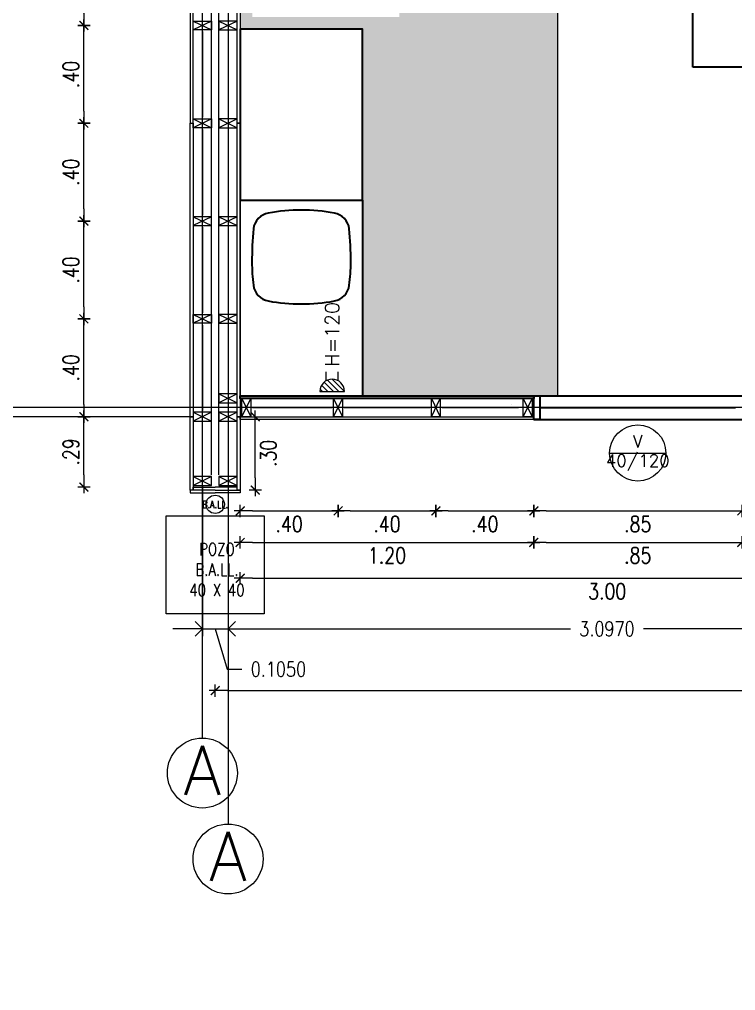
# Model space of a CAD drawing. Header units: metres. Extents: x -2 to 612, y -64 to 156.
# Drawn here: x 387.337 to 390.263, y 20.914 to 24.887 of the extents above; entities that cross this region are included whole.
import ezdxf
from ezdxf import colors
from ezdxf.entities.mleader import LeaderData, LeaderLine
from ezdxf.enums import TextEntityAlignment as Align
from ezdxf.math import Vec2, Vec3

# ---------------------------------------------------------------- set-up
doc = ezdxf.new("R2010")
doc.units = ezdxf.units.M
doc.header["$LTSCALE"] = 5
doc.header["$MEASUREMENT"] = 0
doc.layers.get('0').update_dxf_attribs({"color": 30})
doc.layers.get('DEFPOINTS').update_dxf_attribs({"color": 210})
doc.layers.add('_AUX', color=210, linetype='Continuous', lineweight=18, plot=False)
for name, color, linetype, lineweight in [('A-ANNO-DIMS', 3, 'Continuous', 18), ('A-ANNO-SYMB', 3, 'Continuous', 18), ('A-ANNO-TEXT', 3, 'Continuous', 18), ('A-DETL-MBND', 3, 'Continuous', 18), ('A-DETL-MCUT', 4, 'Continuous', 25), ('A-DOOR-SYMB', 3, 'Continuous', 18), ('A-ELEV-MBE1', 7, 'Continuous', 35), ('A-ELEV-MBE2', 4, 'Continuous', 25), ('A-FLOR-PATT', 8, 'Continuous', 18), ('A-FURN', 8, 'Continuous', 18), ('A-SECT-MCUT', 7, 'Continuous', 35), ('A-WALL-PATT', 8, 'Continuous', 18), ('A-WALL-STUD', 3, 'Continuous', 18)]:
    doc.layers.add(name, color=color, linetype=linetype, lineweight=lineweight)
doc.styles.add('E-ROMANS', font='romans.shx', dxfattribs={"width": 0.8})
doc.styles.get("Standard").update_dxf_attribs({"font": 'arial.ttf'})
doc.dimstyles.new('E-0050_ARW_12', dxfattribs={"dimscale": 0.001, "dimtxt": 60, "dimasz": 60, "dimexe": 30, "dimexo": 20, "dimgap": 30, "dimtad": 0, "dimzin": 0, "dimdsep": 46, "dimtxsty": 'E-ROMANS', "dimblk": 'OPEN90', "dimcen": 30, "dimclrd": 256, "dimclre": 256, "dimclrt": 256, "dimadec": 0, "dimazin": 0, "dimtfac": 1, "dimtmove": 1, "dimatfit": 3, "dimldrblk": 'OPEN90', "dimfxl": 1, "dimtfill": 1, "dimtolj": 1, "dimtzin": 0, "dimlwd": -1, "dimarcsym": 0})

# ---------------------------------------------------------------- blocks, each defined once
blk = doc.blocks.new('ENCHUFE2')
h = blk.add_hatch()
h.set_pattern_fill('LINE', color=256, scale=0.01, angle=45, style=0)
h.set_pattern_definition([(45, (-139.906905, -0.294872), (-0.02245064, 0.02245064), [])])
h.paths.add_polyline_path([(0, -0.1, 1), (0, 0.1)])
for points in [[(0, 0.1), (0, -0.1)], [(0.0866, 0.05), (0.16, 0.05)], [(0.0866, -0.05), (0.16, -0.05)]]:
    blk.add_lwpolyline(points)
blk.add_arc((0, 0), 0.1, 270, 90)
blk = doc.blocks.new('ARCH TICK 2')
for p, q in [((-1, 0), (0.5, 0)), ((0, 0.5), (0, -0.5))]:
    blk.add_line(p, q)
at = {"color": 0, "linetype": 'ByBlock'}
blk.add_line((-0.354, -0.354), (0.354, 0.354), dxfattribs=at)
at = {"color": 0, "linetype": 'ByBlock', "const_width": 0.106}
blk.add_lwpolyline([(-0.354, -0.354), (0.354, 0.354)], dxfattribs=at)
blk = doc.blocks.new('*D1444')
at = {"layer": 'A-ANNO-DIMS', "transparency": 16777216}
blk.add_line((388.2887, 22.8758), (388.5887, 22.8758), dxfattribs=at)
at = {"layer": 'DEFPOINTS', "color": 0, "transparency": 16777216}
for p in [(388.2387, 23.2615), (388.6387, 23.2615), (388.6387, 22.8758)]:
    blk.add_point(p, dxfattribs=at)
at = {"layer": 'A-ANNO-DIMS', "transparency": 16777216, "xscale": 0.05, "yscale": 0.05, "zscale": 0.05, "rotation": 180}
blk.add_blockref('ARCH TICK 2', (388.2387, 22.8758), dxfattribs=at)
at = {"layer": 'A-ANNO-DIMS', "transparency": 16777216, "xscale": 0.05, "yscale": 0.05, "zscale": 0.05}
blk.add_blockref('ARCH TICK 2', (388.6387, 22.8758), dxfattribs=at)
at = {"layer": 'A-ANNO-DIMS', "transparency": 16777216, "insert": (388.4387, 22.8224), "char_height": 0.065, "attachment_point": 5, "style": 'E-ROMANS'}
blk.add_mtext('\\A1;.40', dxfattribs=at)
blk = doc.blocks.new('_Open90')
at = {"color": 0, "linetype": 'ByBlock', "lineweight": -2}
for p, q in [((-0.5, 0.5), (0, 0)), ((0, 0), (-1, 0)), ((0, 0), (-0.5, -0.5))]:
    blk.add_line(p, q, dxfattribs=at)
blk = doc.blocks.new('*D820')
at = {"layer": 'A-ANNO-DIMS', "transparency": 16777216}
blk.add_line((388.6887, 22.8758), (388.9887, 22.8758), dxfattribs=at)
at = {"layer": 'DEFPOINTS', "color": 0, "transparency": 16777216}
for p in [(389.0387, 23.299), (388.6387, 23.2615), (389.0387, 22.8758)]:
    blk.add_point(p, dxfattribs=at)
at = {"layer": 'A-ANNO-DIMS', "transparency": 16777216, "xscale": 0.05, "yscale": 0.05, "zscale": 0.05, "rotation": 180}
blk.add_blockref('ARCH TICK 2', (388.6387, 22.8758), dxfattribs=at)
at = {"layer": 'A-ANNO-DIMS', "transparency": 16777216, "xscale": 0.05, "yscale": 0.05, "zscale": 0.05}
blk.add_blockref('ARCH TICK 2', (389.0387, 22.8758), dxfattribs=at)
at = {"layer": 'A-ANNO-DIMS', "transparency": 16777216, "insert": (388.8387, 22.8224), "char_height": 0.065, "attachment_point": 5, "style": 'E-ROMANS'}
blk.add_mtext('\\A1;.40', dxfattribs=at)
blk = doc.blocks.new('*D821')
at = {"layer": 'A-ANNO-DIMS', "transparency": 16777216}
blk.add_line((389.0887, 22.8758), (389.3887, 22.8758), dxfattribs=at)
at = {"layer": 'DEFPOINTS', "color": 0, "transparency": 16777216}
for p in [(389.0387, 23.299), (389.4387, 23.299), (389.4387, 22.8758)]:
    blk.add_point(p, dxfattribs=at)
at = {"layer": 'A-ANNO-DIMS', "transparency": 16777216, "xscale": 0.05, "yscale": 0.05, "zscale": 0.05, "rotation": 180}
blk.add_blockref('ARCH TICK 2', (389.0387, 22.8758), dxfattribs=at)
at = {"layer": 'A-ANNO-DIMS', "transparency": 16777216, "xscale": 0.05, "yscale": 0.05, "zscale": 0.05}
blk.add_blockref('ARCH TICK 2', (389.4387, 22.8758), dxfattribs=at)
at = {"layer": 'A-ANNO-DIMS', "transparency": 16777216, "insert": (389.2387, 22.8224), "char_height": 0.065, "attachment_point": 5, "style": 'E-ROMANS'}
blk.add_mtext('\\A1;.40', dxfattribs=at)
blk = doc.blocks.new('*D822')
at = {"layer": 'A-ANNO-DIMS', "transparency": 16777216}
blk.add_line((389.4887, 22.8758), (390.2387, 22.8758), dxfattribs=at)
at = {"layer": 'DEFPOINTS', "color": 0, "transparency": 16777216}
for p in [(389.4387, 23.299), (390.2887, 23.299), (390.2887, 22.8758)]:
    blk.add_point(p, dxfattribs=at)
at = {"layer": 'A-ANNO-DIMS', "transparency": 16777216, "xscale": 0.05, "yscale": 0.05, "zscale": 0.05, "rotation": 180}
blk.add_blockref('ARCH TICK 2', (389.4387, 22.8758), dxfattribs=at)
at = {"layer": 'A-ANNO-DIMS', "transparency": 16777216, "xscale": 0.05, "yscale": 0.05, "zscale": 0.05}
blk.add_blockref('ARCH TICK 2', (390.2887, 22.8758), dxfattribs=at)
at = {"layer": 'A-ANNO-DIMS', "transparency": 16777216, "insert": (389.8637, 22.8224), "char_height": 0.065, "attachment_point": 5, "style": 'E-ROMANS'}
blk.add_mtext('\\A1;.85', dxfattribs=at)
blk = doc.blocks.new('*D826')
at = {"layer": 'A-ANNO-DIMS', "transparency": 16777216}
blk.add_line((388.2887, 22.7473), (389.3887, 22.7473), dxfattribs=at)
at = {"layer": 'DEFPOINTS', "color": 0, "transparency": 16777216}
for p in [(388.2387, 23.2505), (389.4387, 23.2505), (389.4387, 22.7473)]:
    blk.add_point(p, dxfattribs=at)
at = {"layer": 'A-ANNO-DIMS', "transparency": 16777216, "xscale": 0.05, "yscale": 0.05, "zscale": 0.05, "rotation": 180}
blk.add_blockref('ARCH TICK 2', (388.2387, 22.7473), dxfattribs=at)
at = {"layer": 'A-ANNO-DIMS', "transparency": 16777216, "xscale": 0.05, "yscale": 0.05, "zscale": 0.05}
blk.add_blockref('ARCH TICK 2', (389.4387, 22.7473), dxfattribs=at)
at = {"layer": 'A-ANNO-DIMS', "transparency": 16777216, "insert": (388.8387, 22.6939), "char_height": 0.065, "attachment_point": 5, "style": 'E-ROMANS'}
blk.add_mtext('\\A1;1.20', dxfattribs=at)
blk = doc.blocks.new('*D828')
at = {"layer": 'A-ANNO-DIMS', "transparency": 16777216}
blk.add_line((389.4887, 22.7473), (390.2387, 22.7473), dxfattribs=at)
at = {"layer": 'DEFPOINTS', "color": 0, "transparency": 16777216}
for p in [(389.4387, 23.2615), (390.2887, 23.2615), (390.2887, 22.7473)]:
    blk.add_point(p, dxfattribs=at)
at = {"layer": 'A-ANNO-DIMS', "transparency": 16777216, "xscale": 0.05, "yscale": 0.05, "zscale": 0.05, "rotation": 180}
blk.add_blockref('ARCH TICK 2', (389.4387, 22.7473), dxfattribs=at)
at = {"layer": 'A-ANNO-DIMS', "transparency": 16777216, "xscale": 0.05, "yscale": 0.05, "zscale": 0.05}
blk.add_blockref('ARCH TICK 2', (390.2887, 22.7473), dxfattribs=at)
at = {"layer": 'A-ANNO-DIMS', "transparency": 16777216, "insert": (389.8637, 22.6939), "char_height": 0.065, "attachment_point": 5, "style": 'E-ROMANS'}
blk.add_mtext('\\A1;.85', dxfattribs=at)
blk = doc.blocks.new('*D829')
at = {"layer": 'A-ANNO-DIMS', "transparency": 16777216}
blk.add_line((388.2887, 22.6004), (391.1887, 22.6004), dxfattribs=at)
at = {"layer": 'DEFPOINTS', "color": 0, "transparency": 16777216}
for p in [(388.2387, 23.3465), (391.2387, 23.3465), (391.2387, 22.6004)]:
    blk.add_point(p, dxfattribs=at)
at = {"layer": 'A-ANNO-DIMS', "transparency": 16777216, "xscale": 0.05, "yscale": 0.05, "zscale": 0.05, "rotation": 180}
blk.add_blockref('ARCH TICK 2', (388.2387, 22.6004), dxfattribs=at)
at = {"layer": 'A-ANNO-DIMS', "transparency": 16777216, "xscale": 0.05, "yscale": 0.05, "zscale": 0.05}
blk.add_blockref('ARCH TICK 2', (391.2387, 22.6004), dxfattribs=at)
at = {"layer": 'A-ANNO-DIMS', "transparency": 16777216, "insert": (389.7387, 22.547), "char_height": 0.065, "attachment_point": 5, "style": 'E-ROMANS'}
blk.add_mtext('\\A1;3.00', dxfattribs=at)
blk = doc.blocks.new('*D830')
at = {"layer": 'A-ANNO-DIMS', "transparency": 16777216}
blk.add_line((388.1867, 22.1413), (394.3857, 22.1413), dxfattribs=at)
at = {"layer": 'DEFPOINTS', "color": 0, "transparency": 16777216}
for p in [(388.1367, 22.9615), (394.4357, 22.9735), (394.4357, 22.1413)]:
    blk.add_point(p, dxfattribs=at)
at = {"layer": 'A-ANNO-DIMS', "transparency": 16777216, "xscale": 0.05, "yscale": 0.05, "zscale": 0.05, "rotation": 180}
blk.add_blockref('ARCH TICK 2', (388.1367, 22.1413), dxfattribs=at)
at = {"layer": 'A-ANNO-DIMS', "transparency": 16777216, "xscale": 0.05, "yscale": 0.05, "zscale": 0.05}
blk.add_blockref('ARCH TICK 2', (394.4357, 22.1413), dxfattribs=at)
at = {"layer": 'A-ANNO-DIMS', "transparency": 16777216, "insert": (391.2862, 22.0879), "char_height": 0.065, "attachment_point": 5, "style": 'E-ROMANS'}
blk.add_mtext('\\A1;6.30', dxfattribs=at)
blk = doc.blocks.new('*D1445')
at = {"layer": 'A-ANNO-DIMS', "transparency": 16777216}
blk.add_line((388.3005, 23.0115), (388.3005, 23.2115), dxfattribs=at)
at = {"layer": 'DEFPOINTS', "color": 0, "transparency": 16777216}
for p in [(388.2387, 23.2615), (388.3005, 23.2615), (388.2387, 22.9615)]:
    blk.add_point(p, dxfattribs=at)
at = {"layer": 'A-ANNO-DIMS', "transparency": 16777216, "xscale": 0.05, "yscale": 0.05, "zscale": 0.05}
for p, rotation in [((388.3005, 23.2615), 90), ((388.3005, 22.9615), 270)]:
    blk.add_blockref('ARCH TICK 2', p, dxfattribs=dict(at, rotation=rotation))
at = {"layer": 'A-ANNO-DIMS', "transparency": 16777216, "insert": (388.3539, 23.1115), "char_height": 0.065, "attachment_point": 5, "rotation": 90, "style": 'E-ROMANS'}
blk.add_mtext('\\A1;.30', dxfattribs=at)
blk = doc.blocks.new('*D832')
at = {"layer": 'A-ANNO-DIMS', "transparency": 16777216}
blk.add_line((387.6003, 23.0235), (387.6003, 23.2115), dxfattribs=at)
at = {"layer": 'DEFPOINTS', "color": 0, "transparency": 16777216}
for p in [(387.6003, 23.2615), (388.0841, 23.2615), (388.0466, 22.9735)]:
    blk.add_point(p, dxfattribs=at)
at = {"layer": 'A-ANNO-DIMS', "transparency": 16777216, "xscale": 0.05, "yscale": 0.05, "zscale": 0.05}
for p, rotation in [((387.6003, 23.2615), 90), ((387.6003, 22.9735), 270)]:
    blk.add_blockref('ARCH TICK 2', p, dxfattribs=dict(at, rotation=rotation))
at = {"layer": 'A-ANNO-DIMS', "transparency": 16777216, "insert": (387.5469, 23.1175), "char_height": 0.065, "attachment_point": 5, "rotation": 90, "style": 'E-ROMANS'}
blk.add_mtext('\\A1;.29', dxfattribs=at)
blk = doc.blocks.new('*D833')
at = {"layer": 'A-ANNO-DIMS', "transparency": 16777216}
blk.add_line((387.6003, 23.3115), (387.6003, 23.6115), dxfattribs=at)
at = {"layer": 'DEFPOINTS', "color": 0, "transparency": 16777216}
for p in [(387.6003, 23.6615), (388.0841, 23.6615), (388.0841, 23.2615)]:
    blk.add_point(p, dxfattribs=at)
at = {"layer": 'A-ANNO-DIMS', "transparency": 16777216, "xscale": 0.05, "yscale": 0.05, "zscale": 0.05}
for p, rotation in [((387.6003, 23.6615), 90), ((387.6003, 23.2615), 270)]:
    blk.add_blockref('ARCH TICK 2', p, dxfattribs=dict(at, rotation=rotation))
at = {"layer": 'A-ANNO-DIMS', "transparency": 16777216, "insert": (387.5469, 23.4615), "char_height": 0.065, "attachment_point": 5, "rotation": 90, "style": 'E-ROMANS'}
blk.add_mtext('\\A1;.40', dxfattribs=at)
blk = doc.blocks.new('*D834')
at = {"layer": 'A-ANNO-DIMS', "transparency": 16777216}
blk.add_line((387.6003, 23.7115), (387.6003, 24.0115), dxfattribs=at)
at = {"layer": 'DEFPOINTS', "color": 0, "transparency": 16777216}
for p in [(387.6003, 24.0615), (388.0841, 24.0615), (388.0841, 23.6615)]:
    blk.add_point(p, dxfattribs=at)
at = {"layer": 'A-ANNO-DIMS', "transparency": 16777216, "xscale": 0.05, "yscale": 0.05, "zscale": 0.05}
for p, rotation in [((387.6003, 24.0615), 90), ((387.6003, 23.6615), 270)]:
    blk.add_blockref('ARCH TICK 2', p, dxfattribs=dict(at, rotation=rotation))
at = {"layer": 'A-ANNO-DIMS', "transparency": 16777216, "insert": (387.5469, 23.8615), "char_height": 0.065, "attachment_point": 5, "rotation": 90, "style": 'E-ROMANS'}
blk.add_mtext('\\A1;.40', dxfattribs=at)
blk = doc.blocks.new('*D835')
at = {"layer": 'A-ANNO-DIMS', "transparency": 16777216}
blk.add_line((387.6003, 24.1115), (387.6003, 24.4115), dxfattribs=at)
at = {"layer": 'DEFPOINTS', "color": 0, "transparency": 16777216}
for p in [(387.6003, 24.4615), (388.0841, 24.4615), (388.0841, 24.0615)]:
    blk.add_point(p, dxfattribs=at)
at = {"layer": 'A-ANNO-DIMS', "transparency": 16777216, "xscale": 0.05, "yscale": 0.05, "zscale": 0.05}
for p, rotation in [((387.6003, 24.4615), 90), ((387.6003, 24.0615), 270)]:
    blk.add_blockref('ARCH TICK 2', p, dxfattribs=dict(at, rotation=rotation))
at = {"layer": 'A-ANNO-DIMS', "transparency": 16777216, "insert": (387.5469, 24.2615), "char_height": 0.065, "attachment_point": 5, "rotation": 90, "style": 'E-ROMANS'}
blk.add_mtext('\\A1;.40', dxfattribs=at)
blk = doc.blocks.new('*D836')
at = {"layer": 'A-ANNO-DIMS', "transparency": 16777216}
blk.add_line((387.6003, 24.5115), (387.6003, 24.8115), dxfattribs=at)
at = {"layer": 'DEFPOINTS', "color": 0, "transparency": 16777216}
for p in [(387.6003, 24.8615), (388.0841, 24.8615), (388.0841, 24.4615)]:
    blk.add_point(p, dxfattribs=at)
at = {"layer": 'A-ANNO-DIMS', "transparency": 16777216, "xscale": 0.05, "yscale": 0.05, "zscale": 0.05}
for p, rotation in [((387.6003, 24.8615), 90), ((387.6003, 24.4615), 270)]:
    blk.add_blockref('ARCH TICK 2', p, dxfattribs=dict(at, rotation=rotation))
at = {"layer": 'A-ANNO-DIMS', "transparency": 16777216, "insert": (387.5469, 24.6615), "char_height": 0.065, "attachment_point": 5, "rotation": 90, "style": 'E-ROMANS'}
blk.add_mtext('\\A1;.40', dxfattribs=at)
blk = doc.blocks.new('*D837')
at = {"layer": 'A-ANNO-DIMS', "transparency": 16777216}
blk.add_line((387.6003, 24.9115), (387.6003, 25.2115), dxfattribs=at)
at = {"layer": 'DEFPOINTS', "color": 0, "transparency": 16777216}
for p in [(387.6003, 25.2615), (388.0841, 25.2615), (388.0841, 24.8615)]:
    blk.add_point(p, dxfattribs=at)
at = {"layer": 'A-ANNO-DIMS', "transparency": 16777216, "xscale": 0.05, "yscale": 0.05, "zscale": 0.05}
for p, rotation in [((387.6003, 25.2615), 90), ((387.6003, 24.8615), 270)]:
    blk.add_blockref('ARCH TICK 2', p, dxfattribs=dict(at, rotation=rotation))
at = {"layer": 'A-ANNO-DIMS', "transparency": 16777216, "insert": (387.5469, 25.0615), "char_height": 0.065, "attachment_point": 5, "rotation": 90, "style": 'E-ROMANS'}
blk.add_mtext('\\A1;.40', dxfattribs=at)
blk = doc.blocks.new('*D810')
at = {"layer": 'A-ANNO-DIMS', "lineweight": -2, "transparency": 16777216}
for p, q in [((388.0841, 22.9786), (388.0841, 22.3638)), ((388.1892, 22.9785), (388.1892, 22.3638))]:
    blk.add_line(p, q, dxfattribs=at)
at = {"layer": 'A-ANNO-DIMS', "transparency": 16777216}
for p, q in [((388.0241, 22.3938), (387.9641, 22.3938)), ((388.0841, 22.3938), (388.1892, 22.3938)), ((388.0841, 22.3938), (388.1892, 22.3938)), ((388.1366, 22.3938), (388.1861, 22.2288)), ((388.2492, 22.3938), (388.3092, 22.3938)), ((388.1861, 22.2288), (388.2461, 22.2288))]:
    blk.add_line(p, q, dxfattribs=at)
at = {"layer": 'DEFPOINTS', "color": 0, "transparency": 16777216}
for p in [(388.0841, 22.9986), (388.1892, 22.9985), (388.1892, 22.3938)]:
    blk.add_point(p, dxfattribs=at)
at = {"layer": 'A-ANNO-DIMS', "transparency": 16777216, "xscale": 0.06, "yscale": 0.06, "zscale": 0.06}
blk.add_blockref('_Open90', (388.0841, 22.3938), dxfattribs=at)
at = {"layer": 'A-ANNO-DIMS', "transparency": 16777216, "xscale": 0.06, "yscale": 0.06, "zscale": 0.06, "rotation": 180}
blk.add_blockref('_Open90', (388.1892, 22.3938), dxfattribs=at)
at = {"layer": 'A-ANNO-DIMS', "transparency": 16777216, "insert": (388.395, 22.2288), "char_height": 0.06, "attachment_point": 5, "style": 'E-ROMANS', "bg_fill": 3, "box_fill_scale": 1.25, "bg_fill_color": 256, "bg_fill_true_color": 13158600, "bg_fill_transparency": 0}
blk.add_mtext('\\A1;0.1050', dxfattribs=at)
blk = doc.blocks.new('*D811')
at = {"layer": 'A-ANNO-DIMS', "lineweight": -2, "transparency": 16777216}
for p, q in [((391.2862, 23.2665), (391.2862, 22.3638)), ((388.1892, 22.9785), (388.1892, 22.3638))]:
    blk.add_line(p, q, dxfattribs=at)
at = {"layer": 'A-ANNO-DIMS', "transparency": 16777216}
for p, q in [((388.2492, 22.3938), (389.5888, 22.3938)), ((391.2262, 22.3938), (389.8865, 22.3938))]:
    blk.add_line(p, q, dxfattribs=at)
at = {"layer": 'DEFPOINTS', "color": 0, "transparency": 16777216}
for p in [(391.2862, 23.2865), (388.1892, 22.9985), (391.2862, 22.3938)]:
    blk.add_point(p, dxfattribs=at)
at = {"layer": 'A-ANNO-DIMS', "transparency": 16777216, "xscale": 0.06, "yscale": 0.06, "zscale": 0.06, "rotation": 180}
blk.add_blockref('_Open90', (388.1892, 22.3938), dxfattribs=at)
at = {"layer": 'A-ANNO-DIMS', "transparency": 16777216, "xscale": 0.06, "yscale": 0.06, "zscale": 0.06}
blk.add_blockref('_Open90', (391.2862, 22.3938), dxfattribs=at)
at = {"layer": 'A-ANNO-DIMS', "transparency": 16777216, "insert": (389.7377, 22.3938), "char_height": 0.06, "attachment_point": 5, "style": 'E-ROMANS', "bg_fill": 3, "box_fill_scale": 1.25, "bg_fill_color": 256, "bg_fill_true_color": 13158600, "bg_fill_transparency": 0}
blk.add_mtext('\\A1;3.0970', dxfattribs=at)
blk = doc.blocks.new('*D878')
at = {"layer": 'A-ANNO-DIMS', "lineweight": -2, "transparency": 16777216}
for p, q in [((388.6799, 27.202), (386.7688, 27.202)), ((388.6689, 23.299), (386.7688, 23.299))]:
    blk.add_line(p, q, dxfattribs=at)
at = {"layer": 'A-ANNO-DIMS', "transparency": 16777216}
for p, q in [((386.7988, 27.142), (386.7988, 25.3537)), ((386.7988, 23.359), (386.7988, 25.1474))]:
    blk.add_line(p, q, dxfattribs=at)
at = {"layer": 'DEFPOINTS', "color": 0, "transparency": 16777216}
for p in [(386.7988, 27.202), (388.6999, 27.202), (388.6889, 23.299)]:
    blk.add_point(p, dxfattribs=at)
at = {"layer": 'A-ANNO-DIMS', "transparency": 16777216, "xscale": 0.06, "yscale": 0.06, "zscale": 0.06}
for p, rotation in [((386.7988, 27.202), 90), ((386.7988, 23.299), 270)]:
    blk.add_blockref('_Open90', p, dxfattribs=dict(at, rotation=rotation))
at = {"layer": 'A-ANNO-DIMS', "transparency": 16777216, "insert": (386.7988, 25.2505), "char_height": 0.06, "attachment_point": 5, "rotation": 90, "style": 'E-ROMANS', "bg_fill": 3, "box_fill_scale": 1.25, "bg_fill_color": 256, "bg_fill_true_color": 13158600, "bg_fill_transparency": 0}
blk.add_mtext('\\A1;3.90', dxfattribs=at)

msp = doc.modelspace()

# ---------------------------------------------------------------- hatches: boundary and pattern name
at = {"layer": 'A-FLOR-PATT'}
h = msp.add_hatch(dxfattribs=at)
h.set_pattern_fill('DOTS', color=256, scale=0.02, style=0)
h.set_pattern_definition([(0, (0, 0), (0.015875, 0.03175), [0, -0.03175])])
h.paths.add_polyline_path([(389.43565, 27.15453), (388.23866, 27.15453), (388.23866, 26.86154), (388.23866, 26.65454), (388.83919, 26.65453), (388.83919, 26.59753), (388.83919, 26.59752), (388.83319, 26.59752), (388.23866, 26.59753), (388.23866, 26.54752), (388.83866, 26.54752), (388.83866, 25.94752), (388.23866, 25.94752), (388.23866, 25.89752), (388.7381, 25.89752), (388.7381, 25.54655), (388.23866, 25.54655), (388.23866, 24.84654), (388.73865, 24.84654), (388.73865, 24.14654), (388.73866, 24.14654), (388.73865, 23.34654), (389.43865, 23.34654), (389.46365, 23.34654), (389.53565, 23.34654), (389.53565, 26.54152), (389.43565, 26.54152)])
h.paths.add_polyline_path([(388.88866, 25.49654), (388.88866, 24.89654), (388.28866, 24.89654), (388.28866, 25.49654)], flags=16)
h.paths.add_polyline_path([(389.53565, 27.15453), (389.43565, 27.15453), (389.43565, 26.54152), (389.53565, 26.54152)])

# ---------------------------------------------------------------- linework, layer by layer
at = {"layer": '_AUX'}
for p, q in [((389.53565, 27.15453), (389.53565, 23.34654)), ((388.03461, 23.26154), (386.4403, 23.26154))]:
    msp.add_line(p, q, dxfattribs=at)
at = {"layer": 'A-ANNO-SYMB'}
for p, q in [((388.18915, 33.61894), (388.18915, 21.59535)), ((388.08412, 21.94694), (388.08412, 33.22033)), ((397.19515, 23.29904), (386.4403, 23.29904))]:
    msp.add_line(p, q, dxfattribs=at)
for centre in [(388.08412, 21.80391), (388.18915, 21.45232)]:
    msp.add_circle(centre, 0.14303, dxfattribs=at)
at = {"layer": 'A-DETL-MBND'}
msp.add_lwpolyline([(389.43866, 23.26154), (389.43866, 23.25054), (388.23866, 23.25054), (388.23866, 23.26154)], close=True, dxfattribs=at)
at = {"layer": 'A-DETL-MCUT'}
for points in [[(388.04661, 24.46154), (388.04661, 25.66154), (388.03461, 25.66154), (388.03461, 24.46154)], [(388.22666, 24.46154), (388.22666, 25.66154), (388.23866, 25.66154), (388.23866, 24.46154)], [(388.03461, 23.26154), (388.03461, 24.46154), (388.04661, 24.46154), (388.04661, 23.26154)], [(388.22665, 23.26154), (388.22666, 24.46154), (388.23866, 24.46154), (388.23866, 23.26154)], [(388.03461, 22.96153), (388.03461, 23.26153), (388.04661, 23.26153), (388.04661, 22.96153)], [(388.22666, 22.96154), (388.22665, 23.26154), (388.23866, 23.26154), (388.23866, 22.96154)]]:
    msp.add_lwpolyline(points, close=True, dxfattribs=at)
for points in [[(388.13663, 22.96153), (388.03461, 22.96153), (388.03461, 22.95053), (388.13663, 22.95053)], [(388.13663, 22.96154), (388.04661, 22.96154), (388.04661, 22.97354), (388.13663, 22.97354)], [(388.13663, 22.96154), (388.23866, 22.96154), (388.23866, 22.95054), (388.13663, 22.95054)], [(388.13665, 22.96154), (388.22666, 22.96154), (388.22666, 22.97354), (388.13665, 22.97354)]]:
    msp.add_lwpolyline(points, dxfattribs=at)
at = {"layer": 'A-ELEV-MBE1'}
for p, q in [((390.08907, 24.69137), (390.08907, 25.09137)), ((390.48907, 24.69137), (390.08907, 24.69137)), ((389.43865, 23.34654), (390.28865, 23.34654)), ((389.43866, 23.25054), (390.28865, 23.25054))]:
    msp.add_line(p, q, dxfattribs=at)
at = {"layer": 'A-ELEV-MBE1', "ltscale": 5}
msp.add_line((388.73866, 24.14654), (388.73865, 23.34654), dxfattribs=at)
at = {"layer": 'A-ELEV-MBE1', "linetype": 'Continuous'}
msp.add_line((389.46365, 23.29904), (390.26314, 23.29904), dxfattribs=at)
at = {"layer": 'A-ELEV-MBE1'}
msp.add_lwpolyline([(389.43865, 23.34654), (389.46365, 23.34654), (389.46366, 23.25054), (389.43866, 23.25054)], close=True, dxfattribs=at)
at = {"layer": 'A-ELEV-MBE2'}
for p, q in [((388.12162, 23.02354), (388.12161, 30.39955)), ((388.15166, 23.02354), (388.15165, 30.39956)), ((388.15166, 23.02353), (388.15165, 30.39955))]:
    msp.add_line(p, q, dxfattribs=at)
at = {"layer": 'A-ELEV-MBE2', "ltscale": 0.05}
msp.add_lwpolyline([(387.93663, 22.85533), (388.33663, 22.85533), (388.33663, 22.45533), (387.93663, 22.45533)], close=True, dxfattribs=at)
for centre in [(388.13663, 22.90304), (388.13663, 22.90303)]:
    msp.add_circle(centre, 0.0375, dxfattribs=at)
at = {"layer": 'A-FURN', "linetype": 'Continuous'}
msp.add_line((389.34637, 23.31166), (389.34637, 23.31166), dxfattribs=at)
at = {"layer": 'A-SECT-MCUT'}
msp.add_lwpolyline([(388.23865, 23.34654), (389.43865, 23.34654), (389.43865, 23.33654), (388.23865, 23.33654)], close=True, dxfattribs=at)

# ---------------------------------------------------------------- block references
at = {"layer": 'A-ANNO-SYMB', "xscale": 0.5, "yscale": 0.5, "zscale": 0.5, "rotation": 90}
msp.add_blockref('ENCHUFE2', (388.61469, 23.365), dxfattribs=at)

# ---------------------------------------------------------------- texts
at = {"layer": 'A-ANNO-SYMB', "style": 'E-ROMANS'}
msp.add_text('H=120', height=0.056887, rotation=90, dxfattribs=at).set_placement((388.6429, 23.46711))
at = {"layer": 'A-ANNO-TEXT', "attachment_point": 5, "style": 'E-ROMANS'}
for s, insert, char_height in [('\\pi-0.09,l0.09,t0.09;B.A.LL.', (388.13663, 22.90303), 0.03), ('\\pi-0.15,l0.15,t0.15;POZO\\PB.A.LL.\\P40 X 40', (388.14375, 22.63598), 0.05)]:
    msp.add_mtext(s, dxfattribs=dict(at, insert=insert, char_height=char_height))
at = {"layer": 'A-ANNO-TEXT', "style": 'E-ROMANS'}
for p in [(388.08412, 21.81505), (388.18915, 21.46346)]:
    msp.add_attdef('A', text='0.00', height=0.2, dxfattribs=at).set_placement(p, align=Align.MIDDLE_CENTER)

# ---------------------------------------------------------------- dimensions: what is measured, and where the dimension line sits
at = {"layer": 'A-ANNO-DIMS'}
for base, p1, p2, picture, middle in [((387.60033, 25.26153), (388.08411, 24.86153), (388.08412, 25.26153), '*D837', (387.54693, 25.06153)), ((387.60033, 24.86153), (388.08412, 24.46154), (388.08411, 24.86153), '*D836', (387.54693, 24.66154)), ((387.60033, 24.46154), (388.08412, 24.06154), (388.08412, 24.46154), '*D835', (387.54693, 24.26154)), ((387.60033, 24.06154), (388.08412, 23.66153), (388.08412, 24.06154), '*D834', (387.54693, 23.86153)), ((387.60033, 23.66153), (388.08412, 23.26153), (388.08412, 23.66153), '*D833', (387.54693, 23.46153)), ((387.60033, 23.26153), (388.04662, 22.97354), (388.08412, 23.26153), '*D832', (387.54693, 23.11754)), ((388.30052, 23.26154), (388.23866, 22.96154), (388.23866, 23.26154), '*D1445', (388.35392, 23.11154))]:
    dim = msp.add_linear_dim(base=base, p1=p1, p2=p2, angle=90, dimstyle='E-0050_ARW_12', dxfattribs=at)
    dim.commit()
    dim.dimension.update_dxf_attribs({"geometry": picture, "text_midpoint": middle})
for base, p1, p2, picture, middle in [((391.23865, 22.60041), (388.23866, 23.34654), (391.23865, 23.34654), '*D829', (389.73866, 22.547)), ((389.03865, 22.87581), (388.63865, 23.26154), (389.03865, 23.29904), '*D820', (388.83865, 22.8224)), ((389.43865, 22.87581), (389.03865, 23.29904), (389.43865, 23.29904), '*D821', (389.23865, 22.8224)), ((390.28865, 22.87581), (389.43865, 23.29904), (390.28865, 23.29904), '*D822', (389.86365, 22.8224)), ((388.63865, 22.87581), (388.23866, 23.26154), (388.63865, 23.26154), '*D1444', (388.43866, 22.8224)), ((389.43866, 22.74726), (388.23866, 23.25054), (389.43866, 23.25054), '*D826', (388.83866, 22.69385)), ((390.28865, 22.74726), (389.43865, 23.26154), (390.28865, 23.26154), '*D828', (389.86365, 22.69385)), ((394.43568, 22.1413), (388.13665, 22.96154), (394.43568, 22.97354), '*D830', (391.28617, 22.08789))]:
    dim = msp.add_linear_dim(base=base, p1=p1, p2=p2, dimstyle='E-0050_ARW_12', dxfattribs=at)
    dim.commit()
    dim.dimension.update_dxf_attribs({"geometry": picture, "text_midpoint": middle})

# ---------------------------------------------------------------- next in the draw order: dimensions: what is measured, and where the dimension line sits
dim = msp.add_linear_dim(base=(388.18916, 22.39378), p1=(388.08412, 22.99855), p2=(388.18916, 22.99854), dimstyle='E-0050_ARW_12', override={"dimdec": 4}, dxfattribs=at)
dim.commit()
dim.dimension.update_dxf_attribs({"geometry": '*D810', "text_midpoint": (388.27614, 22.22878)})

# ---------------------------------------------------------------- next in the draw order: linework, layer by layer
at = {"layer": 'A-WALL-STUD'}
for p, q in [((388.12162, 23.01654), (388.04662, 22.98054)), ((388.04662, 23.01654), (388.12162, 22.98054))]:
    msp.add_line(p, q, dxfattribs=at)
msp.add_lwpolyline([(388.12162, 23.01654), (388.04662, 23.01654), (388.04662, 22.98054), (388.12162, 22.98054)], close=True, dxfattribs=at)

# ---------------------------------------------------------------- next in the draw order: dimensions: what is measured, and where the dimension line sits
at = {"layer": 'A-ANNO-DIMS'}
dim = msp.add_linear_dim(base=(391.28615, 22.39378), p1=(388.18916, 22.99854), p2=(391.28615, 23.28654), dimstyle='E-0050_ARW_12', override={"dimdec": 4}, dxfattribs=at)
dim.commit()
dim.dimension.update_dxf_attribs({"geometry": '*D811', "text_midpoint": (389.73765, 22.39378)})

# ---------------------------------------------------------------- next in the draw order: linework, layer by layer
at = {"layer": 'A-DOOR-SYMB'}
msp.add_lwpolyline([(389.74865, 23.11298), (389.97865, 23.11298)], dxfattribs=at)
msp.add_circle((389.86365, 23.11298), 0.115, dxfattribs=at)
at = {"layer": 'A-WALL-PATT', "ltscale": 0.1}
msp.add_line((389.06365, 23.29904), (389.37666, 23.29904), dxfattribs=at)
at = {"layer": 'A-WALL-STUD'}
for p, q in [((389.02065, 23.26154), (389.05665, 23.33654)), ((389.02065, 23.33654), (389.05665, 23.26154)), ((389.39565, 23.26154), (389.43165, 23.33654)), ((389.39565, 23.33654), (389.43165, 23.26154)), ((388.22666, 23.01654), (388.15166, 22.98054)), ((388.15166, 23.01654), (388.22666, 22.98054))]:
    msp.add_line(p, q, dxfattribs=at)
for points in [[(389.02065, 23.26154), (389.02065, 23.33654), (389.05665, 23.33654), (389.05665, 23.26154)], [(389.39565, 23.26154), (389.39565, 23.33654), (389.43165, 23.33654), (389.43165, 23.26154)], [(388.22666, 23.01654), (388.15166, 23.01654), (388.15166, 22.98054), (388.22666, 22.98054)]]:
    msp.add_lwpolyline(points, close=True, dxfattribs=at)

# ---------------------------------------------------------------- next in the draw order: texts
at = {"layer": 'A-ANNO-TEXT', "style": 'E-ROMANS'}
msp.add_attdef('V', text='V', height=0.05, dxfattribs=at).set_placement((389.86365, 23.12042), align=Align.BOTTOM_CENTER)
msp.add_attdef('40/120', text='xx/xxx', height=0.05, dxfattribs=at).set_placement((389.86365, 23.10702), align=Align.TOP_CENTER)

# ---------------------------------------------------------------- next in the draw order: dimensions: what is measured, and where the dimension line sits
at = {"layer": 'A-ANNO-DIMS'}
dim = msp.add_linear_dim(base=(386.79878, 27.20204), p1=(388.68888, 23.29904), p2=(388.69988, 27.20204), angle=90, dimstyle='E-0050_ARW_12', override={"dimfxl": 0.3}, dxfattribs=at)
dim.commit()
dim.dimension.update_dxf_attribs({"geometry": '*D878', "text_midpoint": (386.79878, 25.25054)})

# ---------------------------------------------------------------- next in the draw order: linework, layer by layer
at = {"ltscale": 5}
for p, q in [((388.23865, 23.34654), (388.23866, 24.14654)), ((388.73865, 23.34654), (388.23865, 23.34654))]:
    msp.add_line(p, q, dxfattribs=at)
at = {"layer": 'A-ELEV-MBE1', "ltscale": 5}
msp.add_line((388.23866, 24.14654), (388.73866, 24.14654), dxfattribs=at)
at = {"layer": 'A-ELEV-MBE1'}
msp.add_lwpolyline([(388.23866, 24.14654), (388.73865, 24.14654), (388.73865, 24.84654), (388.23866, 24.84654)], close=True, dxfattribs=at)
at = {"layer": 'A-ELEV-MBE1', "ltscale": 5}
for centre, radius, start, end in [((388.36702, 24.02049), 0.075, 100.38124, 172.77), ((388.36702, 24.02049), 0.075, 100.38124, 172.77), ((388.48866, 23.35654), 0.75, 90, 100.38124), ((388.48866, 23.35654), 0.75, 90, 100.38124), ((388.48866, 23.35654), 0.75, 79.61876, 90), ((388.48866, 23.35654), 0.75, 79.61876, 90), ((388.61029, 24.02049), 0.075, 7.23, 79.61876), ((388.61029, 24.02049), 0.075, 7.23, 79.61876), ((389.84855, 23.89358), 1.56189, 174.99166, 180.0013), ((389.84855, 23.89358), 1.56189, 174.99166, 180.0013), ((387.12877, 23.89358), 1.56189, 359.9987, 5.00834), ((387.12877, 23.89358), 1.56189, 359.9987, 5.00834), ((389.03666, 23.89354), 0.75, 180, 187.23), ((389.03666, 23.89354), 0.75, 180, 187.23), ((387.94066, 23.89354), 0.75, 352.77, 0), ((387.94066, 23.89354), 0.75, 352.77, 0), ((388.36702, 23.80859), 0.075, 187.23, 259.61876), ((388.36702, 23.80859), 0.075, 187.23, 259.61876), ((388.61029, 23.80859), 0.075, 280.38124, 352.77), ((388.61029, 23.80859), 0.075, 280.38124, 352.77), ((388.48866, 24.47254), 0.75, 259.61876, 270), ((388.48866, 24.47254), 0.75, 259.61876, 270), ((388.48866, 24.47254), 0.75, 270, 280.38124), ((388.48866, 24.47254), 0.75, 270, 280.38124)]:
    msp.add_arc(centre, radius, start, end, dxfattribs=at)
at = {"layer": 'A-WALL-PATT', "ltscale": 0.1}
for p, q in [((388.08411, 24.83654), (388.08411, 24.48654)), ((388.18915, 24.83654), (388.18915, 24.48654)), ((388.08411, 24.43654), (388.08411, 24.08654)), ((388.18915, 24.43654), (388.18915, 24.08654)), ((388.08411, 24.03654), (388.08411, 23.68654)), ((388.18915, 24.03654), (388.18915, 23.68654)), ((388.08412, 23.63654), (388.08412, 23.28653)), ((388.18915, 23.63654), (388.18915, 23.36154)), ((388.28866, 23.29904), (388.61365, 23.29904)), ((388.66365, 23.29904), (389.01365, 23.29904))]:
    msp.add_line(p, q, dxfattribs=at)
at = {"layer": 'A-WALL-STUD'}
for p, q in [((388.04661, 24.87954), (388.12161, 24.84354)), ((388.12161, 24.87954), (388.04661, 24.84354)), ((388.22665, 24.87954), (388.15165, 24.84354)), ((388.15165, 24.87954), (388.22665, 24.84354)), ((388.04661, 24.47954), (388.12161, 24.44354)), ((388.12161, 24.47954), (388.04661, 24.44354)), ((388.22665, 24.47954), (388.15165, 24.44354)), ((388.15165, 24.47954), (388.22665, 24.44354)), ((388.12161, 24.07954), (388.04661, 24.04354)), ((388.04661, 24.07954), (388.12161, 24.04354)), ((388.22665, 24.07954), (388.15165, 24.04354)), ((388.15165, 24.07954), (388.22665, 24.04354)), ((388.04661, 23.67954), (388.12161, 23.64354)), ((388.12161, 23.67954), (388.04661, 23.64354)), ((388.22665, 23.67954), (388.15165, 23.64354)), ((388.15165, 23.67954), (388.22665, 23.64354)), ((388.22665, 23.35454), (388.15165, 23.31854)), ((388.15165, 23.35454), (388.22665, 23.31854)), ((388.24566, 23.26154), (388.28166, 23.33654)), ((388.24566, 23.33654), (388.28166, 23.26154)), ((388.62065, 23.26154), (388.65665, 23.33654)), ((388.62065, 23.33654), (388.65665, 23.26154)), ((388.12162, 23.27953), (388.04662, 23.24353)), ((388.04662, 23.27953), (388.12162, 23.24353)), ((388.22665, 23.27954), (388.15165, 23.24354)), ((388.15165, 23.27954), (388.22665, 23.24354))]:
    msp.add_line(p, q, dxfattribs=at)
for points in [[(388.04661, 24.87954), (388.12161, 24.87954), (388.12161, 24.84354), (388.04661, 24.84354)], [(388.22665, 24.87954), (388.15165, 24.87954), (388.15165, 24.84354), (388.22665, 24.84354)], [(388.04661, 24.47954), (388.12161, 24.47954), (388.12161, 24.44354), (388.04661, 24.44354)], [(388.22665, 24.47954), (388.15165, 24.47954), (388.15165, 24.44354), (388.22665, 24.44354)], [(388.12161, 24.07954), (388.04661, 24.07954), (388.04661, 24.04354), (388.12161, 24.04354)], [(388.22665, 24.07954), (388.15165, 24.07954), (388.15165, 24.04354), (388.22665, 24.04354)], [(388.04661, 23.67954), (388.12161, 23.67954), (388.12161, 23.64354), (388.04661, 23.64354)], [(388.22665, 23.67954), (388.15165, 23.67954), (388.15165, 23.64354), (388.22665, 23.64354)], [(388.22665, 23.35454), (388.15165, 23.35454), (388.15165, 23.31854), (388.22665, 23.31854)], [(388.24566, 23.26154), (388.24566, 23.33654), (388.28166, 23.33654), (388.28166, 23.26154)], [(388.62065, 23.26154), (388.62065, 23.33654), (388.65665, 23.33654), (388.65665, 23.26154)], [(388.12162, 23.27953), (388.04662, 23.27953), (388.04662, 23.24353), (388.12162, 23.24353)], [(388.22665, 23.27954), (388.15165, 23.27954), (388.15165, 23.24354), (388.22665, 23.24354)]]:
    msp.add_lwpolyline(points, close=True, dxfattribs=at)

# ---------------------------------------------------------------- next in the draw order: leaders
at = {"layer": 'A-ANNO-SYMB'}
ml = msp.add_multileader_mtext('Standard', dxfattribs=at)
ml.set_content('', color=256)
ml.set_leader_properties()
ml.set_arrow_properties(name='OPEN90')
ml.build(insert=Vec2(0, 0))
ml.multileader.update_dxf_attribs({"text_right_attachment_type": 6, "dogleg_length": 0.36, "arrow_head_size": 20})
ctx = ml.context
ctx.base_point, ctx.arrow_head_size, ctx.plane_origin = Vec3(389.11249, 29.7735), 20, Vec3(388.32565, 29.94462)
ctx.right_attachment = 6
notes = []
notes.append((ctx, [(0, (1, 1, 0), (388.75249, 29.7735), (1, 0), 0.36, [(0, [(388.32565, 29.94462)], 0, [])])]))
ctx.mtext.insert, ctx.mtext.flow_direction = Vec3(391.11249, 31.7735), 5
for ctx, leaders in notes:
    for number, flags, end, landing, length, lines in leaders:
        leader = LeaderData()
        leader.index, (leader.has_last_leader_line, leader.has_dogleg_vector, leader.attachment_direction) = number, flags
        leader.last_leader_point, leader.dogleg_vector, leader.dogleg_length = Vec3(end), Vec3(landing), length
        for number, points, colour, breaks in lines:
            line = LeaderLine()
            line.index, line.vertices, line.color, line.breaks = number, Vec3.list(points), colors.encode_raw_color(colour), breaks
            leader.lines.append(line)
        ctx.leaders.append(leader)

doc.saveas('drawing.dxf')
